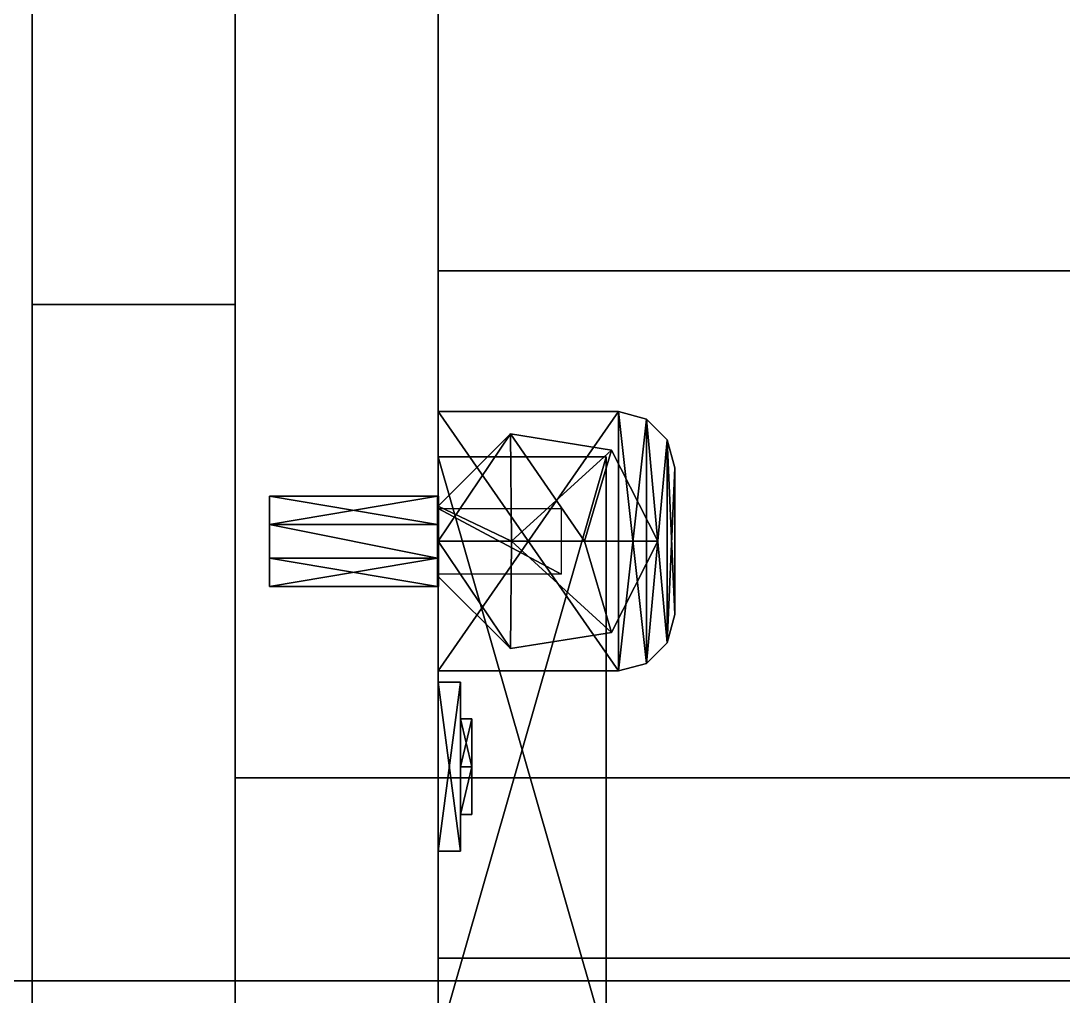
# Model space of a CAD drawing. Extents: x -100 to 4856, y -100 to 4830.
# Drawn here: x 589 to 681.4, y 4336.6 to 4423.2 of the extents above; entities that cross this region are included whole.
import ezdxf

# ---------------------------------------------------------------- set-up
doc = ezdxf.new("R2010")
doc.units = 0
for name, color, linetype in [('LAYER0', 7, 'CONTINUOUS'), ('LAYER700', 7, 'CONTINUOUS'), ('LAYER703', 7, 'CONTINUOUS'), ('LAYER705', 9, 'CONTINUOUS'), ('LAYER707', 9, 'CONTINUOUS'), ('LAYER713', 7, 'CONTINUOUS'), ('LAYER756', 7, 'CONTINUOUS'), ('LAYER758', 253, 'CONTINUOUS'), ('LAYER760', 253, 'CONTINUOUS'), ('LAYER762', 7, 'CONTINUOUS'), ('LAYER773', 7, 'CONTINUOUS'), ('LAYER774', 7, 'CONTINUOUS'), ('LAYER775', 254, 'CONTINUOUS'), ('LAYER787', 7, 'CONTINUOUS'), ('LAYER788', 7, 'CONTINUOUS'), ('LAYER789', 254, 'CONTINUOUS'), ('LAYER87', 9, 'CONTINUOUS')]:
    doc.layers.add(name, color=color, linetype=linetype)

msp = doc.modelspace()

# ---------------------------------------------------------------- linework, layer by layer
at = {"layer": 'LAYER0', "invisible_edges": 1}
for points in [[(4856, 4830, -5), (-100, -100, -5), (-100, 4830, -5), (4856, 4830, -5)], [(-100, -100, -5), (4856, 4830, -5), (4856, -100, -5), (-100, -100, -5)], [(4856, -100), (-100, 4830), (-100, -100), (4856, -100)], [(-100, 4830), (4856, -100), (4856, 4830), (-100, 4830)]]:
    msp.add_3dface(points, dxfattribs=at)
at = {"layer": 'LAYER700', "invisible_edges": 1}
for points in [[(608, 4356), (2158, 4338), (608, 4338), (608, 4356)], [(2158, 4338), (608, 4356), (2158, 4356), (2158, 4338)], [(608, 4338, 80), (608, 4356), (608, 4338), (608, 4338, 80)], [(608, 4356), (608, 4338, 80), (608, 4356, 80), (608, 4356)], [(2158, 4356, 80), (608, 4338, 80), (2158, 4338, 80), (2158, 4356, 80)], [(608, 4338, 80), (2158, 4356, 80), (608, 4356, 80), (608, 4338, 80)], [(608, 4356), (2158, 4356, 80), (2158, 4356), (608, 4356)], [(2158, 4356, 80), (608, 4356), (608, 4356, 80), (2158, 4356, 80)], [(608, 4338, 80), (2158, 4338), (2158, 4338, 80), (608, 4338, 80)], [(2158, 4338), (608, 4338, 80), (608, 4338), (2158, 4338)]]:
    msp.add_3dface(points, dxfattribs=at)
at = {"layer": 'LAYER703', "invisible_edges": 1}
for points in [[(608, 4356), (626, 4697), (626, 4356), (608, 4356)], [(626, 4697), (608, 4356), (608, 4697), (626, 4697)], [(608, 4697, 80), (626, 4356, 80), (626, 4697, 80), (608, 4697, 80)], [(626, 4356, 80), (608, 4697, 80), (608, 4356, 80), (626, 4356, 80)], [(608, 4356), (608, 4697, 80), (608, 4697), (608, 4356)], [(608, 4697, 80), (608, 4356), (608, 4356, 80), (608, 4697, 80)], [(626, 4356, 80), (626, 4697), (626, 4697, 80), (626, 4356, 80)], [(626, 4697), (626, 4356, 80), (626, 4356), (626, 4697)], [(626, 4356, 80), (608, 4356), (626, 4356), (626, 4356, 80)], [(608, 4356), (626, 4356, 80), (608, 4356, 80), (608, 4356)]]:
    msp.add_3dface(points, dxfattribs=at)
at = {"layer": 'LAYER705', "invisible_edges": 1}
for points in [[(590, 4298, 755), (590, 4398), (590, 4298), (590, 4298, 755)], [(590, 4398), (590, 4298, 755), (590, 4398, 755), (590, 4398)], [(608, 4298), (590, 4398), (608, 4398), (608, 4298)], [(590, 4398), (608, 4298), (590, 4298), (590, 4398)], [(608, 4398, 755), (590, 4398), (590, 4398, 755), (608, 4398, 755)], [(590, 4398), (608, 4398, 755), (608, 4398), (590, 4398)], [(590, 4298, 755), (608, 4398, 755), (590, 4398, 755), (590, 4298, 755)], [(608, 4398, 755), (590, 4298, 755), (608, 4298, 755), (608, 4398, 755)], [(608, 4398, 755), (608, 4298), (608, 4398), (608, 4398, 755)], [(608, 4298), (608, 4398, 755), (608, 4298, 755), (608, 4298)]]:
    msp.add_3dface(points, dxfattribs=at)
at = {"layer": 'LAYER707', "invisible_edges": 1}
for points in [[(568, 4338), (2228, 4320), (568, 4320), (568, 4338)], [(2228, 4320), (568, 4338), (2228, 4338), (2228, 4320)], [(2228, 4338, 80), (568, 4320, 80), (2228, 4320, 80), (2228, 4338, 80)], [(568, 4320, 80), (2228, 4338, 80), (568, 4338, 80), (568, 4320, 80)], [(568, 4338), (2228, 4338, 80), (2228, 4338), (568, 4338)], [(2228, 4338, 80), (568, 4338), (568, 4338, 80), (2228, 4338, 80)]]:
    msp.add_3dface(points, dxfattribs=at)
at = {"layer": 'LAYER713', "invisible_edges": 1}
for points in [[(608, 4710, 80), (626, 4320, 80), (608, 4320, 80), (608, 4710, 80)], [(626, 4320, 80), (608, 4710, 80), (626, 4710, 80), (626, 4320, 80)], [(626, 4710, 755), (608, 4320, 755), (626, 4320, 755), (626, 4710, 755)], [(608, 4320, 755), (626, 4710, 755), (608, 4710, 755), (608, 4320, 755)], [(608, 4320, 755), (608, 4710, 80), (608, 4320, 80), (608, 4320, 755)], [(608, 4710, 80), (608, 4320, 755), (608, 4710, 755), (608, 4710, 80)], [(626, 4710, 755), (626, 4320, 80), (626, 4710, 80), (626, 4710, 755)], [(626, 4320, 80), (626, 4710, 755), (626, 4320, 755), (626, 4320, 80)]]:
    msp.add_3dface(points, dxfattribs=at)
at = {"layer": 'LAYER756', "invisible_edges": 1}
for points in [[(2150, 4710, 81), (626, 4320, 81), (626, 4710, 81), (2150, 4710, 81)], [(626, 4320, 81), (2150, 4710, 81), (2150, 4320, 81), (626, 4320, 81)], [(626, 4710, 99), (626, 4320, 81), (626, 4320, 99), (626, 4710, 99)], [(626, 4320, 81), (626, 4710, 99), (626, 4710, 81), (626, 4320, 81)], [(2150, 4320, 99), (626, 4710, 99), (626, 4320, 99), (2150, 4320, 99)], [(626, 4710, 99), (2150, 4320, 99), (2150, 4710, 99), (626, 4710, 99)]]:
    msp.add_3dface(points, dxfattribs=at)
at = {"layer": 'LAYER758'}
for points in [[(626, 4384.5, 176.2174), (640.9214, 4332.5, 176.2174), (626, 4332.5, 176.2174), (626, 4384.5, 176.2174)], [(640.9214, 4384.5, 176.2174), (640.9214, 4332.5, 176.2174), (626, 4384.5, 176.2174), (640.9214, 4384.5, 176.2174)], [(626, 4384.5, 189.7826), (640.9214, 4384.5, 176.2174), (626, 4384.5, 176.2174), (626, 4384.5, 189.7826)], [(640.9214, 4384.5, 189.7826), (640.9214, 4384.5, 176.2174), (626, 4384.5, 189.7826), (640.9214, 4384.5, 189.7826)], [(626, 4332.5, 189.7826), (640.9214, 4384.5, 189.7826), (626, 4384.5, 189.7826), (626, 4332.5, 189.7826)], [(640.9214, 4332.5, 189.7826), (640.9214, 4384.5, 189.7826), (626, 4332.5, 189.7826), (640.9214, 4332.5, 189.7826)], [(640.9214, 4384.5, 176.2174), (640.9214, 4332.5, 189.7826), (640.9214, 4332.5, 176.2174), (640.9214, 4384.5, 176.2174)], [(640.9214, 4384.5, 189.7826), (640.9214, 4332.5, 189.7826), (640.9214, 4384.5, 176.2174), (640.9214, 4384.5, 189.7826)], [(626, 4364.5, 209), (626, 4349.5, 209), (627.9895, 4349.5, 209), (626, 4364.5, 209)], [(627.9895, 4364.5, 209), (626, 4364.5, 209), (627.9895, 4349.5, 209), (627.9895, 4364.5, 209)], [(626, 4364.5, 157), (626, 4364.5, 209), (627.9895, 4364.5, 209), (626, 4364.5, 157)], [(627.9895, 4364.5, 157), (626, 4364.5, 157), (627.9895, 4364.5, 209), (627.9895, 4364.5, 157)], [(626, 4349.5, 157), (626, 4364.5, 157), (627.9895, 4364.5, 157), (626, 4349.5, 157)], [(627.9895, 4349.5, 157), (626, 4349.5, 157), (627.9895, 4364.5, 157), (627.9895, 4349.5, 157)], [(627.9895, 4364.5, 209), (627.9895, 4349.5, 209), (627.9895, 4349.5, 157), (627.9895, 4364.5, 209)], [(627.9895, 4364.5, 157), (627.9895, 4364.5, 209), (627.9895, 4349.5, 157), (627.9895, 4364.5, 157)], [(627.9895, 4357, 196.2909), (628.9843, 4361.243, 201.087), (628.9843, 4357, 196.2909), (627.9895, 4357, 196.2909)], [(627.9895, 4361.243, 201.087), (628.9843, 4361.243, 201.087), (627.9895, 4357, 196.2909), (627.9895, 4361.243, 201.087)], [(627.9895, 4361.243, 201.087), (628.9843, 4357, 205.883), (628.9843, 4361.243, 201.087), (627.9895, 4361.243, 201.087)], [(627.9895, 4357, 205.883), (628.9843, 4357, 205.883), (627.9895, 4361.243, 201.087), (627.9895, 4357, 205.883)], [(627.9895, 4357, 196.2909), (627.9895, 4361.243, 201.087), (627.9895, 4357, 205.883), (627.9895, 4357, 196.2909)], [(627.9895, 4357, 160.117), (628.9843, 4361.243, 164.913), (628.9843, 4357, 160.117), (627.9895, 4357, 160.117)], [(627.9895, 4361.243, 164.913), (628.9843, 4361.243, 164.913), (627.9895, 4357, 160.117), (627.9895, 4361.243, 164.913)], [(627.9895, 4361.243, 164.913), (628.9843, 4357, 169.7091), (628.9843, 4361.243, 164.913), (627.9895, 4361.243, 164.913)], [(627.9895, 4357, 169.7091), (628.9843, 4357, 169.7091), (627.9895, 4361.243, 164.913), (627.9895, 4357, 169.7091)], [(627.9895, 4357, 160.117), (627.9895, 4361.243, 164.913), (627.9895, 4357, 169.7091), (627.9895, 4357, 160.117)], [(628.9843, 4352.757, 201.087), (628.9843, 4361.243, 201.087), (628.9843, 4357, 205.883), (628.9843, 4352.757, 201.087)], [(628.9843, 4357, 196.2909), (628.9843, 4361.243, 201.087), (628.9843, 4352.757, 201.087), (628.9843, 4357, 196.2909)], [(628.9843, 4352.757, 164.913), (628.9843, 4361.243, 164.913), (628.9843, 4357, 169.7091), (628.9843, 4352.757, 164.913)], [(628.9843, 4357, 160.117), (628.9843, 4361.243, 164.913), (628.9843, 4352.757, 164.913), (628.9843, 4357, 160.117)], [(627.9895, 4352.757, 201.087), (628.9843, 4357, 196.2909), (628.9843, 4352.757, 201.087), (627.9895, 4352.757, 201.087)], [(627.9895, 4357, 196.2909), (628.9843, 4357, 196.2909), (627.9895, 4352.757, 201.087), (627.9895, 4357, 196.2909)], [(627.9895, 4352.757, 201.087), (627.9895, 4357, 196.2909), (627.9895, 4357, 205.883), (627.9895, 4352.757, 201.087)], [(627.9895, 4352.757, 201.087), (628.9843, 4357, 205.883), (627.9895, 4357, 205.883), (627.9895, 4352.757, 201.087)], [(628.9843, 4352.757, 201.087), (628.9843, 4357, 205.883), (627.9895, 4352.757, 201.087), (628.9843, 4352.757, 201.087)], [(627.9895, 4352.757, 164.913), (628.9843, 4357, 160.117), (628.9843, 4352.757, 164.913), (627.9895, 4352.757, 164.913)], [(627.9895, 4357, 160.117), (628.9843, 4357, 160.117), (627.9895, 4352.757, 164.913), (627.9895, 4357, 160.117)], [(627.9895, 4352.757, 164.913), (627.9895, 4357, 160.117), (627.9895, 4357, 169.7091), (627.9895, 4352.757, 164.913)], [(627.9895, 4352.757, 164.913), (628.9843, 4357, 169.7091), (627.9895, 4357, 169.7091), (627.9895, 4352.757, 164.913)], [(628.9843, 4352.757, 164.913), (628.9843, 4357, 169.7091), (627.9895, 4352.757, 164.913), (628.9843, 4352.757, 164.913)], [(627.9895, 4349.5, 209), (626, 4349.5, 209), (626, 4349.5, 157), (627.9895, 4349.5, 209)], [(627.9895, 4349.5, 157), (627.9895, 4349.5, 209), (626, 4349.5, 157), (627.9895, 4349.5, 157)]]:
    msp.add_3dface(points, dxfattribs=at)
at = {"layer": 'LAYER760'}
for points in [[(626, 4384.5, 645.2174), (640.9214, 4332.5, 645.2174), (626, 4332.5, 645.2174), (626, 4384.5, 645.2174)], [(640.9214, 4384.5, 645.2174), (640.9214, 4332.5, 645.2174), (626, 4384.5, 645.2174), (640.9214, 4384.5, 645.2174)], [(626, 4384.5, 658.7826), (640.9214, 4384.5, 645.2174), (626, 4384.5, 645.2174), (626, 4384.5, 658.7826)], [(640.9214, 4384.5, 658.7826), (640.9214, 4384.5, 645.2174), (626, 4384.5, 658.7826), (640.9214, 4384.5, 658.7826)], [(626, 4332.5, 658.7826), (640.9214, 4384.5, 658.7826), (626, 4384.5, 658.7826), (626, 4332.5, 658.7826)], [(640.9214, 4332.5, 658.7826), (640.9214, 4384.5, 658.7826), (626, 4332.5, 658.7826), (640.9214, 4332.5, 658.7826)], [(640.9214, 4384.5, 645.2174), (640.9214, 4332.5, 658.7826), (640.9214, 4332.5, 645.2174), (640.9214, 4384.5, 645.2174)], [(640.9214, 4384.5, 658.7826), (640.9214, 4332.5, 658.7826), (640.9214, 4384.5, 645.2174), (640.9214, 4384.5, 658.7826)], [(626, 4364.5, 678), (626, 4349.5, 678), (627.9895, 4349.5, 678), (626, 4364.5, 678)], [(627.9895, 4364.5, 678), (626, 4364.5, 678), (627.9895, 4349.5, 678), (627.9895, 4364.5, 678)], [(626, 4364.5, 626), (626, 4364.5, 678), (627.9895, 4364.5, 678), (626, 4364.5, 626)], [(627.9895, 4364.5, 626), (626, 4364.5, 626), (627.9895, 4364.5, 678), (627.9895, 4364.5, 626)], [(626, 4349.5, 626), (626, 4364.5, 626), (627.9895, 4364.5, 626), (626, 4349.5, 626)], [(627.9895, 4349.5, 626), (626, 4349.5, 626), (627.9895, 4364.5, 626), (627.9895, 4349.5, 626)], [(627.9895, 4364.5, 678), (627.9895, 4349.5, 678), (627.9895, 4349.5, 626), (627.9895, 4364.5, 678)], [(627.9895, 4364.5, 626), (627.9895, 4364.5, 678), (627.9895, 4349.5, 626), (627.9895, 4364.5, 626)], [(627.9895, 4357, 665.291), (628.9843, 4361.243, 670.087), (628.9843, 4357, 665.291), (627.9895, 4357, 665.291)], [(627.9895, 4361.243, 670.087), (628.9843, 4361.243, 670.087), (627.9895, 4357, 665.291), (627.9895, 4361.243, 670.087)], [(627.9895, 4361.243, 670.087), (628.9843, 4357, 674.883), (628.9843, 4361.243, 670.087), (627.9895, 4361.243, 670.087)], [(627.9895, 4357, 674.883), (628.9843, 4357, 674.883), (627.9895, 4361.243, 670.087), (627.9895, 4357, 674.883)], [(627.9895, 4357, 665.291), (627.9895, 4361.243, 670.087), (627.9895, 4357, 674.883), (627.9895, 4357, 665.291)], [(627.9895, 4357, 629.117), (628.9843, 4361.243, 633.913), (628.9843, 4357, 629.117), (627.9895, 4357, 629.117)], [(627.9895, 4361.243, 633.913), (628.9843, 4361.243, 633.913), (627.9895, 4357, 629.117), (627.9895, 4361.243, 633.913)], [(627.9895, 4361.243, 633.913), (628.9843, 4357, 638.709), (628.9843, 4361.243, 633.913), (627.9895, 4361.243, 633.913)], [(627.9895, 4357, 638.709), (628.9843, 4357, 638.709), (627.9895, 4361.243, 633.913), (627.9895, 4357, 638.709)], [(627.9895, 4357, 629.117), (627.9895, 4361.243, 633.913), (627.9895, 4357, 638.709), (627.9895, 4357, 629.117)], [(628.9843, 4352.757, 670.087), (628.9843, 4361.243, 670.087), (628.9843, 4357, 674.883), (628.9843, 4352.757, 670.087)], [(628.9843, 4357, 665.291), (628.9843, 4361.243, 670.087), (628.9843, 4352.757, 670.087), (628.9843, 4357, 665.291)], [(628.9843, 4352.757, 633.913), (628.9843, 4361.243, 633.913), (628.9843, 4357, 638.709), (628.9843, 4352.757, 633.913)], [(628.9843, 4357, 629.117), (628.9843, 4361.243, 633.913), (628.9843, 4352.757, 633.913), (628.9843, 4357, 629.117)], [(627.9895, 4352.757, 670.087), (628.9843, 4357, 665.291), (628.9843, 4352.757, 670.087), (627.9895, 4352.757, 670.087)], [(627.9895, 4357, 665.291), (628.9843, 4357, 665.291), (627.9895, 4352.757, 670.087), (627.9895, 4357, 665.291)], [(627.9895, 4352.757, 670.087), (627.9895, 4357, 665.291), (627.9895, 4357, 674.883), (627.9895, 4352.757, 670.087)], [(627.9895, 4352.757, 670.087), (628.9843, 4357, 674.883), (627.9895, 4357, 674.883), (627.9895, 4352.757, 670.087)], [(628.9843, 4352.757, 670.087), (628.9843, 4357, 674.883), (627.9895, 4352.757, 670.087), (628.9843, 4352.757, 670.087)], [(627.9895, 4352.757, 633.913), (628.9843, 4357, 629.117), (628.9843, 4352.757, 633.913), (627.9895, 4352.757, 633.913)], [(627.9895, 4357, 629.117), (628.9843, 4357, 629.117), (627.9895, 4352.757, 633.913), (627.9895, 4357, 629.117)], [(627.9895, 4352.757, 633.913), (627.9895, 4357, 629.117), (627.9895, 4357, 638.709), (627.9895, 4352.757, 633.913)], [(627.9895, 4352.757, 633.913), (628.9843, 4357, 638.709), (627.9895, 4357, 638.709), (627.9895, 4352.757, 633.913)], [(628.9843, 4352.757, 633.913), (628.9843, 4357, 638.709), (627.9895, 4352.757, 633.913), (628.9843, 4352.757, 633.913)], [(627.9895, 4349.5, 678), (626, 4349.5, 678), (626, 4349.5, 626), (627.9895, 4349.5, 678)], [(627.9895, 4349.5, 626), (627.9895, 4349.5, 678), (626, 4349.5, 626), (627.9895, 4349.5, 626)]]:
    msp.add_3dface(points, dxfattribs=at)
at = {"layer": 'LAYER762', "invisible_edges": 1}
for points in [[(1290, 4401, 736.5), (626, 4321, 736.5), (626, 4401, 736.5), (1290, 4401, 736.5)], [(626, 4321, 736.5), (1290, 4401, 736.5), (1290, 4321, 736.5), (626, 4321, 736.5)], [(626, 4401, 754.5), (626, 4321, 736.5), (626, 4321, 754.5), (626, 4401, 754.5)], [(626, 4321, 736.5), (626, 4401, 754.5), (626, 4401, 736.5), (626, 4321, 736.5)], [(626, 4401, 754.5), (1290, 4401, 736.5), (626, 4401, 736.5), (626, 4401, 754.5)], [(1290, 4401, 736.5), (626, 4401, 754.5), (1290, 4401, 754.5), (1290, 4401, 736.5)], [(1290, 4321, 754.5), (626, 4401, 754.5), (626, 4321, 754.5), (1290, 4321, 754.5)], [(626, 4401, 754.5), (1290, 4321, 754.5), (1290, 4401, 754.5), (626, 4401, 754.5)]]:
    msp.add_3dface(points, dxfattribs=at)
at = {"layer": 'LAYER773', "invisible_edges": 1}
for points in [[(626, 4685.4, 535), (1290, 4340, 535), (1290, 4685.4, 535), (626, 4685.4, 535)], [(1290, 4340, 535), (626, 4685.4, 535), (626, 4340, 535), (1290, 4340, 535)], [(626, 4685.4, 535), (626, 4340, 517), (626, 4340, 535), (626, 4685.4, 535)], [(626, 4340, 517), (626, 4685.4, 535), (626, 4685.4, 517), (626, 4340, 517)], [(626, 4340, 517), (1290, 4685.4, 517), (1290, 4340, 517), (626, 4340, 517)], [(1290, 4685.4, 517), (626, 4340, 517), (626, 4685.4, 517), (1290, 4685.4, 517)], [(626, 4340, 517), (1290, 4340, 535), (626, 4340, 535), (626, 4340, 517)], [(1290, 4340, 535), (626, 4340, 517), (1290, 4340, 517), (1290, 4340, 535)]]:
    msp.add_3dface(points, dxfattribs=at)
at = {"layer": 'LAYER774'}
for points in [[(626, 4388.5, 515.01), (642, 4365.5, 515.01), (626, 4365.5, 515.01), (626, 4388.5, 515.01)], [(642, 4388.5, 515.01), (642, 4365.5, 515.01), (626, 4388.5, 515.01), (642, 4388.5, 515.01)], [(626, 4388.5, 517), (642, 4365.5, 517), (626, 4365.5, 517), (626, 4388.5, 517)], [(642, 4388.5, 517), (642, 4365.5, 517), (626, 4388.5, 517), (642, 4388.5, 517)], [(642, 4388.5, 517), (626, 4388.5, 515.01), (642, 4388.5, 515.01), (642, 4388.5, 517)], [(626, 4388.5, 517), (626, 4388.5, 515.01), (642, 4388.5, 517), (626, 4388.5, 517)], [(626, 4365.5, 515.01), (626, 4388.5, 517), (626, 4388.5, 515.01), (626, 4365.5, 515.01)], [(626, 4365.5, 517), (626, 4388.5, 517), (626, 4365.5, 515.01), (626, 4365.5, 517)], [(642, 4365.5, 515.01), (626, 4388.5, 515.01), (642, 4388.5, 515.01), (642, 4365.5, 515.01)], [(626, 4365.5, 515.01), (626, 4388.5, 515.01), (642, 4365.5, 515.01), (626, 4365.5, 515.01)], [(626, 4388.5, 515.01), (642, 4388.5, 517), (642, 4388.5, 515.01), (626, 4388.5, 515.01)], [(626, 4388.5, 517), (642, 4388.5, 517), (626, 4388.5, 515.01), (626, 4388.5, 517)], [(626, 4388.5, 515.01), (626, 4365.5, 517), (626, 4365.5, 515.01), (626, 4388.5, 515.01)], [(626, 4388.5, 517), (626, 4365.5, 517), (626, 4388.5, 515.01), (626, 4388.5, 517)], [(642, 4388.5, 517), (626, 4365.5, 517), (642, 4365.5, 517), (642, 4388.5, 517)], [(626, 4388.5, 517), (626, 4365.5, 517), (642, 4388.5, 517), (626, 4388.5, 517)], [(644.5, 4387.83, 515.01), (642, 4388.5, 517), (644.5, 4387.83, 517), (644.5, 4387.83, 515.01)], [(642, 4388.5, 515.01), (642, 4388.5, 517), (644.5, 4387.83, 515.01), (642, 4388.5, 515.01)], [(642, 4388.5, 515.01), (644.5, 4387.83, 515.01), (642, 4365.5, 515.01), (642, 4388.5, 515.01)], [(642, 4388.5, 517), (642, 4365.5, 517), (644.5, 4387.83, 517), (642, 4388.5, 517)], [(644.5, 4366.17, 515.01), (642, 4388.5, 515.01), (642, 4365.5, 515.01), (644.5, 4366.17, 515.01)], [(644.5, 4387.83, 515.01), (642, 4388.5, 515.01), (644.5, 4366.17, 515.01), (644.5, 4387.83, 515.01)], [(644.5, 4366.17, 517), (642, 4388.5, 517), (642, 4365.5, 517), (644.5, 4366.17, 517)], [(644.5, 4387.83, 517), (642, 4388.5, 517), (644.5, 4366.17, 517), (644.5, 4387.83, 517)], [(642, 4388.5, 515.01), (644.5, 4387.83, 517), (644.5, 4387.83, 515.01), (642, 4388.5, 515.01)], [(642, 4388.5, 517), (644.5, 4387.83, 517), (642, 4388.5, 515.01), (642, 4388.5, 517)], [(642, 4365.5, 515.01), (644.5, 4387.83, 515.01), (644.5, 4366.17, 515.01), (642, 4365.5, 515.01)], [(644.5, 4387.83, 517), (642, 4365.5, 517), (644.5, 4366.17, 517), (644.5, 4387.83, 517)], [(646.3301, 4386, 515.01), (644.5, 4387.83, 517), (646.3301, 4386, 517), (646.3301, 4386, 515.01)], [(644.5, 4387.83, 515.01), (644.5, 4387.83, 517), (646.3301, 4386, 515.01), (644.5, 4387.83, 515.01)], [(646.3301, 4368, 515.01), (644.5, 4387.83, 515.01), (646.3301, 4386, 515.01), (646.3301, 4368, 515.01)], [(644.5, 4366.17, 515.01), (644.5, 4387.83, 515.01), (646.3301, 4368, 515.01), (644.5, 4366.17, 515.01)], [(644.5, 4387.83, 517), (644.5, 4366.17, 517), (646.3301, 4386, 517), (644.5, 4387.83, 517)], [(646.3301, 4368, 515.01), (644.5, 4387.83, 515.01), (644.5, 4366.17, 515.01), (646.3301, 4368, 515.01)], [(646.3301, 4386, 515.01), (644.5, 4387.83, 515.01), (646.3301, 4368, 515.01), (646.3301, 4386, 515.01)], [(646.3301, 4368, 517), (644.5, 4387.83, 517), (644.5, 4366.17, 517), (646.3301, 4368, 517)], [(646.3301, 4386, 517), (644.5, 4387.83, 517), (646.3301, 4368, 517), (646.3301, 4386, 517)], [(644.5, 4387.83, 515.01), (646.3301, 4386, 517), (646.3301, 4386, 515.01), (644.5, 4387.83, 515.01)], [(644.5, 4387.83, 517), (646.3301, 4386, 517), (644.5, 4387.83, 515.01), (644.5, 4387.83, 517)], [(626, 4380.123, 531), (632.5, 4377, 531), (632.4314, 4386.518, 531), (626, 4380.123, 531)], [(632.4314, 4386.518, 517), (626, 4380.123, 531), (632.4314, 4386.518, 531), (632.4314, 4386.518, 517)], [(626, 4380.123, 517), (626, 4380.123, 531), (632.4314, 4386.518, 517), (626, 4380.123, 517)], [(632.4314, 4386.518, 517), (626, 4380.123, 531), (626, 4380.123, 517), (632.4314, 4386.518, 517)], [(632.4314, 4386.518, 531), (626, 4380.123, 531), (632.4314, 4386.518, 517), (632.4314, 4386.518, 531)], [(626, 4377, 531), (632.4314, 4386.518, 531), (632.5, 4377, 531), (626, 4377, 531)], [(626, 4380.123, 531), (632.4314, 4386.518, 531), (626, 4377, 531), (626, 4380.123, 531)], [(632.4314, 4386.518, 531), (639, 4377, 531), (641.387, 4385.083, 531), (632.4314, 4386.518, 531)], [(632.5, 4377, 531), (639, 4377, 531), (632.4314, 4386.518, 531), (632.5, 4377, 531)], [(641.387, 4385.083, 517), (632.4314, 4386.518, 531), (641.387, 4385.083, 531), (641.387, 4385.083, 517)], [(632.4314, 4386.518, 517), (632.4314, 4386.518, 531), (641.387, 4385.083, 517), (632.4314, 4386.518, 517)], [(641.387, 4385.083, 517), (632.4314, 4386.518, 531), (632.4314, 4386.518, 517), (641.387, 4385.083, 517)], [(641.387, 4385.083, 531), (632.4314, 4386.518, 531), (641.387, 4385.083, 517), (641.387, 4385.083, 531)], [(632.4314, 4386.518, 531), (641.387, 4385.083, 531), (632.5, 4377, 531), (632.4314, 4386.518, 531)], [(646.3301, 4386, 517), (644.5, 4366.17, 517), (646.3301, 4368, 517), (646.3301, 4386, 517)], [(647, 4383.5, 515.01), (646.3301, 4386, 517), (647, 4383.5, 517), (647, 4383.5, 515.01)], [(646.3301, 4386, 515.01), (646.3301, 4386, 517), (647, 4383.5, 515.01), (646.3301, 4386, 515.01)], [(647, 4370.5, 515.01), (646.3301, 4386, 515.01), (647, 4383.5, 515.01), (647, 4370.5, 515.01)], [(646.3301, 4368, 515.01), (646.3301, 4386, 515.01), (647, 4370.5, 515.01), (646.3301, 4368, 515.01)], [(646.3301, 4386, 517), (646.3301, 4368, 517), (647, 4383.5, 517), (646.3301, 4386, 517)], [(647, 4370.5, 515.01), (646.3301, 4386, 515.01), (646.3301, 4368, 515.01), (647, 4370.5, 515.01)], [(647, 4383.5, 515.01), (646.3301, 4386, 515.01), (647, 4370.5, 515.01), (647, 4383.5, 515.01)], [(647, 4370.5, 517), (646.3301, 4386, 517), (646.3301, 4368, 517), (647, 4370.5, 517)], [(647, 4383.5, 517), (646.3301, 4386, 517), (647, 4370.5, 517), (647, 4383.5, 517)], [(646.3301, 4386, 515.01), (647, 4383.5, 517), (647, 4383.5, 515.01), (646.3301, 4386, 515.01)], [(646.3301, 4386, 517), (647, 4383.5, 517), (646.3301, 4386, 515.01), (646.3301, 4386, 517)], [(632.5, 4377, 531), (641.387, 4385.083, 531), (639, 4377, 531), (632.5, 4377, 531)], [(641.387, 4385.083, 531), (639, 4377, 531), (645.5, 4377, 531), (641.387, 4385.083, 531)], [(641.387, 4385.083, 531), (645.5, 4377, 531), (639, 4377, 531), (641.387, 4385.083, 531)], [(645.5, 4377, 517), (641.387, 4385.083, 531), (645.5, 4377, 531), (645.5, 4377, 517)], [(641.387, 4385.083, 517), (641.387, 4385.083, 531), (645.5, 4377, 517), (641.387, 4385.083, 517)], [(645.5, 4377, 517), (641.387, 4385.083, 531), (641.387, 4385.083, 517), (645.5, 4377, 517)], [(645.5, 4377, 531), (641.387, 4385.083, 531), (645.5, 4377, 517), (645.5, 4377, 531)], [(647, 4383.5, 517), (646.3301, 4368, 517), (647, 4370.5, 517), (647, 4383.5, 517)], [(647, 4383.5, 517), (647, 4370.5, 515.01), (647, 4370.5, 517), (647, 4383.5, 517)], [(647, 4383.5, 515.01), (647, 4370.5, 515.01), (647, 4383.5, 517), (647, 4383.5, 515.01)], [(647, 4383.5, 515.01), (647, 4370.5, 517), (647, 4370.5, 515.01), (647, 4383.5, 515.01)], [(647, 4383.5, 517), (647, 4370.5, 517), (647, 4383.5, 515.01), (647, 4383.5, 517)], [(626, 4373.877, 531), (626, 4380.123, 517), (626, 4373.877, 517), (626, 4373.877, 531)], [(626, 4380.123, 531), (626, 4380.123, 517), (626, 4373.877, 531), (626, 4380.123, 531)], [(626, 4377, 531), (632.5, 4377, 531), (626, 4380.123, 531), (626, 4377, 531)], [(626, 4380.123, 517), (626, 4373.877, 531), (626, 4373.877, 517), (626, 4380.123, 517)], [(626, 4380.123, 531), (626, 4373.877, 531), (626, 4380.123, 517), (626, 4380.123, 531)], [(636.9084, 4374.08, 515), (626, 4379.92, 515), (636.9084, 4379.92, 515), (636.9084, 4374.08, 515)], [(626, 4374.08, 515), (626, 4379.92, 515), (636.9084, 4374.08, 515), (626, 4374.08, 515)], [(626, 4377, 531), (632.4314, 4367.482, 531), (632.5, 4377, 531), (626, 4377, 531)], [(626, 4373.877, 531), (632.4314, 4367.482, 531), (626, 4377, 531), (626, 4373.877, 531)], [(626, 4377, 531), (632.4314, 4367.482, 531), (632.5, 4377, 531), (626, 4377, 531)], [(626, 4373.877, 531), (632.4314, 4367.482, 531), (626, 4377, 531), (626, 4373.877, 531)], [(632.4314, 4367.482, 531), (641.387, 4368.917, 531), (632.5, 4377, 531), (632.4314, 4367.482, 531)], [(632.4314, 4367.482, 531), (641.387, 4368.917, 531), (632.5, 4377, 531), (632.4314, 4367.482, 531)], [(632.5, 4377, 531), (641.387, 4368.917, 531), (639, 4377, 531), (632.5, 4377, 531)], [(632.5, 4377, 531), (641.387, 4368.917, 531), (639, 4377, 531), (632.5, 4377, 531)], [(639, 4377, 531), (641.387, 4368.917, 531), (645.5, 4377, 531), (639, 4377, 531)], [(641.387, 4368.917, 531), (645.5, 4377, 531), (639, 4377, 531), (641.387, 4368.917, 531)], [(645.5, 4377, 531), (641.387, 4368.917, 517), (645.5, 4377, 517), (645.5, 4377, 531)], [(641.387, 4368.917, 531), (641.387, 4368.917, 517), (645.5, 4377, 531), (641.387, 4368.917, 531)], [(641.387, 4368.917, 517), (645.5, 4377, 531), (645.5, 4377, 517), (641.387, 4368.917, 517)], [(641.387, 4368.917, 531), (645.5, 4377, 531), (641.387, 4368.917, 517), (641.387, 4368.917, 531)], [(632.4314, 4367.482, 517), (626, 4373.877, 531), (626, 4373.877, 517), (632.4314, 4367.482, 517)], [(632.4314, 4367.482, 531), (626, 4373.877, 531), (632.4314, 4367.482, 517), (632.4314, 4367.482, 531)], [(626, 4373.877, 517), (632.4314, 4367.482, 531), (632.4314, 4367.482, 517), (626, 4373.877, 517)], [(626, 4373.877, 531), (632.4314, 4367.482, 531), (626, 4373.877, 517), (626, 4373.877, 531)], [(647, 4370.5, 517), (646.3301, 4368, 515.01), (647, 4370.5, 515.01), (647, 4370.5, 517)], [(646.3301, 4368, 517), (646.3301, 4368, 515.01), (647, 4370.5, 517), (646.3301, 4368, 517)], [(646.3301, 4368, 515.01), (647, 4370.5, 517), (647, 4370.5, 515.01), (646.3301, 4368, 515.01)], [(646.3301, 4368, 517), (647, 4370.5, 517), (646.3301, 4368, 515.01), (646.3301, 4368, 517)], [(641.387, 4368.917, 531), (632.4314, 4367.482, 517), (641.387, 4368.917, 517), (641.387, 4368.917, 531)], [(632.4314, 4367.482, 531), (632.4314, 4367.482, 517), (641.387, 4368.917, 531), (632.4314, 4367.482, 531)], [(632.4314, 4367.482, 517), (641.387, 4368.917, 531), (641.387, 4368.917, 517), (632.4314, 4367.482, 517)], [(632.4314, 4367.482, 531), (641.387, 4368.917, 531), (632.4314, 4367.482, 517), (632.4314, 4367.482, 531)], [(646.3301, 4368, 517), (644.5, 4366.17, 515.01), (646.3301, 4368, 515.01), (646.3301, 4368, 517)], [(644.5, 4366.17, 517), (644.5, 4366.17, 515.01), (646.3301, 4368, 517), (644.5, 4366.17, 517)], [(644.5, 4366.17, 515.01), (646.3301, 4368, 517), (646.3301, 4368, 515.01), (644.5, 4366.17, 515.01)], [(644.5, 4366.17, 517), (646.3301, 4368, 517), (644.5, 4366.17, 515.01), (644.5, 4366.17, 517)], [(644.5, 4366.17, 517), (642, 4365.5, 515.01), (644.5, 4366.17, 515.01), (644.5, 4366.17, 517)], [(642, 4365.5, 517), (642, 4365.5, 515.01), (644.5, 4366.17, 517), (642, 4365.5, 517)], [(642, 4365.5, 515.01), (644.5, 4366.17, 517), (644.5, 4366.17, 515.01), (642, 4365.5, 515.01)], [(642, 4365.5, 517), (644.5, 4366.17, 517), (642, 4365.5, 515.01), (642, 4365.5, 517)], [(642, 4365.5, 515.01), (626, 4365.5, 517), (626, 4365.5, 515.01), (642, 4365.5, 515.01)], [(642, 4365.5, 517), (626, 4365.5, 517), (642, 4365.5, 515.01), (642, 4365.5, 517)], [(626, 4365.5, 517), (642, 4365.5, 515.01), (642, 4365.5, 517), (626, 4365.5, 517)], [(626, 4365.5, 515.01), (642, 4365.5, 515.01), (626, 4365.5, 517), (626, 4365.5, 515.01)]]:
    msp.add_3dface(points, dxfattribs=at)
at = {"layer": 'LAYER775'}
for points in [[(611.05, 4381, 522.5), (611.05, 4373, 522.5), (611.05, 4378.5, 525.8301), (611.05, 4381, 522.5)], [(611.05, 4381, 522.5), (611.05, 4375.5, 519.1699), (611.05, 4373, 522.5), (611.05, 4381, 522.5)], [(611.05, 4378.5, 519.1699), (611.05, 4375.5, 519.1699), (611.05, 4381, 522.5), (611.05, 4378.5, 519.1699)], [(625.95, 4378.5, 525.8301), (611.05, 4381, 522.5), (611.05, 4378.5, 525.8301), (625.95, 4378.5, 525.8301)], [(625.95, 4381, 522.5), (611.05, 4381, 522.5), (625.95, 4378.5, 525.8301), (625.95, 4381, 522.5)], [(625.95, 4381, 522.5), (611.05, 4378.5, 519.1699), (611.05, 4381, 522.5), (625.95, 4381, 522.5)], [(625.95, 4378.5, 519.1699), (611.05, 4378.5, 519.1699), (625.95, 4381, 522.5), (625.95, 4378.5, 519.1699)], [(626.05, 4378.5, 525.8301), (625.95, 4381, 522.5), (625.95, 4378.5, 525.8301), (626.05, 4378.5, 525.8301)], [(626.05, 4381, 522.5), (625.95, 4381, 522.5), (626.05, 4378.5, 525.8301), (626.05, 4381, 522.5)], [(626.05, 4381, 522.5), (625.95, 4378.5, 519.1699), (625.95, 4381, 522.5), (626.05, 4381, 522.5)], [(626.05, 4378.5, 519.1699), (625.95, 4378.5, 519.1699), (626.05, 4381, 522.5), (626.05, 4378.5, 519.1699)], [(625.95, 4381, 518.5), (626.05, 4373, 518.5), (625.95, 4373, 518.5), (625.95, 4381, 518.5)], [(626.05, 4381, 518.5), (626.05, 4373, 518.5), (625.95, 4381, 518.5), (626.05, 4381, 518.5)], [(625.95, 4373, 526.5), (626.05, 4381, 526.5), (625.95, 4381, 526.5), (625.95, 4373, 526.5)], [(626.05, 4373, 526.5), (626.05, 4381, 526.5), (625.95, 4373, 526.5), (626.05, 4373, 526.5)], [(625.95, 4381, 518.5), (626.05, 4381, 526.5), (626.05, 4381, 518.5), (625.95, 4381, 518.5)], [(625.95, 4381, 526.5), (626.05, 4381, 526.5), (625.95, 4381, 518.5), (625.95, 4381, 526.5)], [(625.95, 4381, 526.5), (625.95, 4373, 518.5), (625.95, 4373, 526.5), (625.95, 4381, 526.5)], [(625.95, 4381, 518.5), (625.95, 4373, 518.5), (625.95, 4381, 526.5), (625.95, 4381, 518.5)], [(626.05, 4373, 526.5), (626.05, 4381, 518.5), (626.05, 4381, 526.5), (626.05, 4373, 526.5)], [(626.05, 4373, 518.5), (626.05, 4381, 518.5), (626.05, 4373, 526.5), (626.05, 4373, 518.5)], [(611.05, 4378.5, 525.8301), (611.05, 4373, 522.5), (611.05, 4375.5, 525.8301), (611.05, 4378.5, 525.8301)], [(611.05, 4378.5, 525.8301), (625.95, 4375.5, 525.8301), (625.95, 4378.5, 525.8301), (611.05, 4378.5, 525.8301)], [(611.05, 4375.5, 525.8301), (625.95, 4375.5, 525.8301), (611.05, 4378.5, 525.8301), (611.05, 4375.5, 525.8301)], [(611.05, 4378.5, 519.1699), (625.95, 4375.5, 519.1699), (611.05, 4375.5, 519.1699), (611.05, 4378.5, 519.1699)], [(625.95, 4378.5, 519.1699), (625.95, 4375.5, 519.1699), (611.05, 4378.5, 519.1699), (625.95, 4378.5, 519.1699)], [(626.05, 4378.5, 525.8301), (625.95, 4375.5, 525.8301), (626.05, 4375.5, 525.8301), (626.05, 4378.5, 525.8301)], [(625.95, 4378.5, 525.8301), (625.95, 4375.5, 525.8301), (626.05, 4378.5, 525.8301), (625.95, 4378.5, 525.8301)], [(625.95, 4378.5, 519.1699), (626.05, 4375.5, 519.1699), (625.95, 4375.5, 519.1699), (625.95, 4378.5, 519.1699)], [(626.05, 4378.5, 519.1699), (626.05, 4375.5, 519.1699), (625.95, 4378.5, 519.1699), (626.05, 4378.5, 519.1699)], [(611.05, 4375.5, 525.8301), (625.95, 4373, 522.5), (625.95, 4375.5, 525.8301), (611.05, 4375.5, 525.8301)], [(611.05, 4373, 522.5), (625.95, 4373, 522.5), (611.05, 4375.5, 525.8301), (611.05, 4373, 522.5)], [(611.05, 4373, 522.5), (625.95, 4375.5, 519.1699), (625.95, 4373, 522.5), (611.05, 4373, 522.5)], [(611.05, 4375.5, 519.1699), (625.95, 4375.5, 519.1699), (611.05, 4373, 522.5), (611.05, 4375.5, 519.1699)], [(625.95, 4375.5, 525.8301), (626.05, 4373, 522.5), (626.05, 4375.5, 525.8301), (625.95, 4375.5, 525.8301)], [(625.95, 4373, 522.5), (626.05, 4373, 522.5), (625.95, 4375.5, 525.8301), (625.95, 4373, 522.5)], [(625.95, 4373, 522.5), (626.05, 4375.5, 519.1699), (626.05, 4373, 522.5), (625.95, 4373, 522.5)], [(625.95, 4375.5, 519.1699), (626.05, 4375.5, 519.1699), (625.95, 4373, 522.5), (625.95, 4375.5, 519.1699)], [(625.95, 4373, 526.5), (626.05, 4373, 518.5), (626.05, 4373, 526.5), (625.95, 4373, 526.5)], [(625.95, 4373, 518.5), (626.05, 4373, 518.5), (625.95, 4373, 526.5), (625.95, 4373, 518.5)]]:
    msp.add_3dface(points, dxfattribs=at)
at = {"layer": 'LAYER787', "invisible_edges": 1}
for points in [[(626, 4685.4, 317), (1290, 4340, 317), (1290, 4685.4, 317), (626, 4685.4, 317)], [(1290, 4340, 317), (626, 4685.4, 317), (626, 4340, 317), (1290, 4340, 317)], [(626, 4685.4, 317), (626, 4340, 299), (626, 4340, 317), (626, 4685.4, 317)], [(626, 4340, 299), (626, 4685.4, 317), (626, 4685.4, 299), (626, 4340, 299)], [(626, 4340, 299), (1290, 4685.4, 299), (1290, 4340, 299), (626, 4340, 299)], [(1290, 4685.4, 299), (626, 4340, 299), (626, 4685.4, 299), (1290, 4685.4, 299)], [(626, 4340, 299), (1290, 4340, 317), (626, 4340, 317), (626, 4340, 299)], [(1290, 4340, 317), (626, 4340, 299), (1290, 4340, 299), (1290, 4340, 317)]]:
    msp.add_3dface(points, dxfattribs=at)
at = {"layer": 'LAYER788'}
for points in [[(626, 4388.5, 297.01), (642, 4365.5, 297.01), (626, 4365.5, 297.01), (626, 4388.5, 297.01)], [(642, 4388.5, 297.01), (642, 4365.5, 297.01), (626, 4388.5, 297.01), (642, 4388.5, 297.01)], [(626, 4388.5, 299), (642, 4365.5, 299), (626, 4365.5, 299), (626, 4388.5, 299)], [(642, 4388.5, 299), (642, 4365.5, 299), (626, 4388.5, 299), (642, 4388.5, 299)], [(642, 4388.5, 299), (626, 4388.5, 297.01), (642, 4388.5, 297.01), (642, 4388.5, 299)], [(626, 4388.5, 299), (626, 4388.5, 297.01), (642, 4388.5, 299), (626, 4388.5, 299)], [(626, 4365.5, 297.01), (626, 4388.5, 299), (626, 4388.5, 297.01), (626, 4365.5, 297.01)], [(626, 4365.5, 299), (626, 4388.5, 299), (626, 4365.5, 297.01), (626, 4365.5, 299)], [(642, 4365.5, 297.01), (626, 4388.5, 297.01), (642, 4388.5, 297.01), (642, 4365.5, 297.01)], [(626, 4365.5, 297.01), (626, 4388.5, 297.01), (642, 4365.5, 297.01), (626, 4365.5, 297.01)], [(626, 4388.5, 297.01), (642, 4388.5, 299), (642, 4388.5, 297.01), (626, 4388.5, 297.01)], [(626, 4388.5, 299), (642, 4388.5, 299), (626, 4388.5, 297.01), (626, 4388.5, 299)], [(626, 4388.5, 297.01), (626, 4365.5, 299), (626, 4365.5, 297.01), (626, 4388.5, 297.01)], [(626, 4388.5, 299), (626, 4365.5, 299), (626, 4388.5, 297.01), (626, 4388.5, 299)], [(642, 4388.5, 299), (626, 4365.5, 299), (642, 4365.5, 299), (642, 4388.5, 299)], [(626, 4388.5, 299), (626, 4365.5, 299), (642, 4388.5, 299), (626, 4388.5, 299)], [(644.5, 4387.83, 297.01), (642, 4388.5, 299), (644.5, 4387.83, 299), (644.5, 4387.83, 297.01)], [(642, 4388.5, 297.01), (642, 4388.5, 299), (644.5, 4387.83, 297.01), (642, 4388.5, 297.01)], [(642, 4388.5, 297.01), (644.5, 4387.83, 297.01), (642, 4365.5, 297.01), (642, 4388.5, 297.01)], [(642, 4388.5, 299), (642, 4365.5, 299), (644.5, 4387.83, 299), (642, 4388.5, 299)], [(644.5, 4366.17, 297.01), (642, 4388.5, 297.01), (642, 4365.5, 297.01), (644.5, 4366.17, 297.01)], [(644.5, 4387.83, 297.01), (642, 4388.5, 297.01), (644.5, 4366.17, 297.01), (644.5, 4387.83, 297.01)], [(644.5, 4366.17, 299), (642, 4388.5, 299), (642, 4365.5, 299), (644.5, 4366.17, 299)], [(644.5, 4387.83, 299), (642, 4388.5, 299), (644.5, 4366.17, 299), (644.5, 4387.83, 299)], [(642, 4388.5, 297.01), (644.5, 4387.83, 299), (644.5, 4387.83, 297.01), (642, 4388.5, 297.01)], [(642, 4388.5, 299), (644.5, 4387.83, 299), (642, 4388.5, 297.01), (642, 4388.5, 299)], [(642, 4365.5, 297.01), (644.5, 4387.83, 297.01), (644.5, 4366.17, 297.01), (642, 4365.5, 297.01)], [(644.5, 4387.83, 299), (642, 4365.5, 299), (644.5, 4366.17, 299), (644.5, 4387.83, 299)], [(646.3301, 4386, 297.01), (644.5, 4387.83, 299), (646.3301, 4386, 299), (646.3301, 4386, 297.01)], [(644.5, 4387.83, 297.01), (644.5, 4387.83, 299), (646.3301, 4386, 297.01), (644.5, 4387.83, 297.01)], [(646.3301, 4368, 297.01), (644.5, 4387.83, 297.01), (646.3301, 4386, 297.01), (646.3301, 4368, 297.01)], [(644.5, 4366.17, 297.01), (644.5, 4387.83, 297.01), (646.3301, 4368, 297.01), (644.5, 4366.17, 297.01)], [(644.5, 4387.83, 299), (644.5, 4366.17, 299), (646.3301, 4386, 299), (644.5, 4387.83, 299)], [(646.3301, 4368, 297.01), (644.5, 4387.83, 297.01), (644.5, 4366.17, 297.01), (646.3301, 4368, 297.01)], [(646.3301, 4386, 297.01), (644.5, 4387.83, 297.01), (646.3301, 4368, 297.01), (646.3301, 4386, 297.01)], [(646.3301, 4368, 299), (644.5, 4387.83, 299), (644.5, 4366.17, 299), (646.3301, 4368, 299)], [(646.3301, 4386, 299), (644.5, 4387.83, 299), (646.3301, 4368, 299), (646.3301, 4386, 299)], [(644.5, 4387.83, 297.01), (646.3301, 4386, 299), (646.3301, 4386, 297.01), (644.5, 4387.83, 297.01)], [(644.5, 4387.83, 299), (646.3301, 4386, 299), (644.5, 4387.83, 297.01), (644.5, 4387.83, 299)], [(626, 4380.123, 313), (632.5, 4377, 313), (632.4314, 4386.518, 313), (626, 4380.123, 313)], [(632.4314, 4386.518, 299), (626, 4380.123, 313), (632.4314, 4386.518, 313), (632.4314, 4386.518, 299)], [(626, 4380.123, 299), (626, 4380.123, 313), (632.4314, 4386.518, 299), (626, 4380.123, 299)], [(632.4314, 4386.518, 299), (626, 4380.123, 313), (626, 4380.123, 299), (632.4314, 4386.518, 299)], [(632.4314, 4386.518, 313), (626, 4380.123, 313), (632.4314, 4386.518, 299), (632.4314, 4386.518, 313)], [(626, 4377, 313), (632.4314, 4386.518, 313), (632.5, 4377, 313), (626, 4377, 313)], [(626, 4380.123, 313), (632.4314, 4386.518, 313), (626, 4377, 313), (626, 4380.123, 313)], [(632.4314, 4386.518, 313), (639, 4377, 313), (641.387, 4385.083, 313), (632.4314, 4386.518, 313)], [(632.5, 4377, 313), (639, 4377, 313), (632.4314, 4386.518, 313), (632.5, 4377, 313)], [(641.387, 4385.083, 299), (632.4314, 4386.518, 313), (641.387, 4385.083, 313), (641.387, 4385.083, 299)], [(632.4314, 4386.518, 299), (632.4314, 4386.518, 313), (641.387, 4385.083, 299), (632.4314, 4386.518, 299)], [(641.387, 4385.083, 299), (632.4314, 4386.518, 313), (632.4314, 4386.518, 299), (641.387, 4385.083, 299)], [(641.387, 4385.083, 313), (632.4314, 4386.518, 313), (641.387, 4385.083, 299), (641.387, 4385.083, 313)], [(632.4314, 4386.518, 313), (641.387, 4385.083, 313), (632.5, 4377, 313), (632.4314, 4386.518, 313)], [(646.3301, 4386, 299), (644.5, 4366.17, 299), (646.3301, 4368, 299), (646.3301, 4386, 299)], [(647, 4383.5, 297.01), (646.3301, 4386, 299), (647, 4383.5, 299), (647, 4383.5, 297.01)], [(646.3301, 4386, 297.01), (646.3301, 4386, 299), (647, 4383.5, 297.01), (646.3301, 4386, 297.01)], [(647, 4370.5, 297.01), (646.3301, 4386, 297.01), (647, 4383.5, 297.01), (647, 4370.5, 297.01)], [(646.3301, 4368, 297.01), (646.3301, 4386, 297.01), (647, 4370.5, 297.01), (646.3301, 4368, 297.01)], [(646.3301, 4386, 299), (646.3301, 4368, 299), (647, 4383.5, 299), (646.3301, 4386, 299)], [(647, 4370.5, 297.01), (646.3301, 4386, 297.01), (646.3301, 4368, 297.01), (647, 4370.5, 297.01)], [(647, 4383.5, 297.01), (646.3301, 4386, 297.01), (647, 4370.5, 297.01), (647, 4383.5, 297.01)], [(647, 4370.5, 299), (646.3301, 4386, 299), (646.3301, 4368, 299), (647, 4370.5, 299)], [(647, 4383.5, 299), (646.3301, 4386, 299), (647, 4370.5, 299), (647, 4383.5, 299)], [(646.3301, 4386, 297.01), (647, 4383.5, 299), (647, 4383.5, 297.01), (646.3301, 4386, 297.01)], [(646.3301, 4386, 299), (647, 4383.5, 299), (646.3301, 4386, 297.01), (646.3301, 4386, 299)], [(632.5, 4377, 313), (641.387, 4385.083, 313), (639, 4377, 313), (632.5, 4377, 313)], [(641.387, 4385.083, 313), (639, 4377, 313), (645.5, 4377, 313), (641.387, 4385.083, 313)], [(641.387, 4385.083, 313), (645.5, 4377, 313), (639, 4377, 313), (641.387, 4385.083, 313)], [(645.5, 4377, 299), (641.387, 4385.083, 313), (645.5, 4377, 313), (645.5, 4377, 299)], [(641.387, 4385.083, 299), (641.387, 4385.083, 313), (645.5, 4377, 299), (641.387, 4385.083, 299)], [(645.5, 4377, 299), (641.387, 4385.083, 313), (641.387, 4385.083, 299), (645.5, 4377, 299)], [(645.5, 4377, 313), (641.387, 4385.083, 313), (645.5, 4377, 299), (645.5, 4377, 313)], [(647, 4383.5, 299), (646.3301, 4368, 299), (647, 4370.5, 299), (647, 4383.5, 299)], [(647, 4383.5, 299), (647, 4370.5, 297.01), (647, 4370.5, 299), (647, 4383.5, 299)], [(647, 4383.5, 297.01), (647, 4370.5, 297.01), (647, 4383.5, 299), (647, 4383.5, 297.01)], [(647, 4383.5, 297.01), (647, 4370.5, 299), (647, 4370.5, 297.01), (647, 4383.5, 297.01)], [(647, 4383.5, 299), (647, 4370.5, 299), (647, 4383.5, 297.01), (647, 4383.5, 299)], [(626, 4373.877, 313), (626, 4380.123, 299), (626, 4373.877, 299), (626, 4373.877, 313)], [(626, 4380.123, 313), (626, 4380.123, 299), (626, 4373.877, 313), (626, 4380.123, 313)], [(626, 4377, 313), (632.5, 4377, 313), (626, 4380.123, 313), (626, 4377, 313)], [(626, 4380.123, 299), (626, 4373.877, 313), (626, 4373.877, 299), (626, 4380.123, 299)], [(626, 4380.123, 313), (626, 4373.877, 313), (626, 4380.123, 299), (626, 4380.123, 313)], [(636.9084, 4374.08, 297), (626, 4379.92, 297), (636.9084, 4379.92, 297), (636.9084, 4374.08, 297)], [(626, 4374.08, 297), (626, 4379.92, 297), (636.9084, 4374.08, 297), (626, 4374.08, 297)], [(626, 4377, 313), (632.4314, 4367.482, 313), (632.5, 4377, 313), (626, 4377, 313)], [(626, 4373.877, 313), (632.4314, 4367.482, 313), (626, 4377, 313), (626, 4373.877, 313)], [(626, 4377, 313), (632.4314, 4367.482, 313), (632.5, 4377, 313), (626, 4377, 313)], [(626, 4373.877, 313), (632.4314, 4367.482, 313), (626, 4377, 313), (626, 4373.877, 313)], [(632.4314, 4367.482, 313), (641.387, 4368.917, 313), (632.5, 4377, 313), (632.4314, 4367.482, 313)], [(632.4314, 4367.482, 313), (641.387, 4368.917, 313), (632.5, 4377, 313), (632.4314, 4367.482, 313)], [(632.5, 4377, 313), (641.387, 4368.917, 313), (639, 4377, 313), (632.5, 4377, 313)], [(632.5, 4377, 313), (641.387, 4368.917, 313), (639, 4377, 313), (632.5, 4377, 313)], [(639, 4377, 313), (641.387, 4368.917, 313), (645.5, 4377, 313), (639, 4377, 313)], [(641.387, 4368.917, 313), (645.5, 4377, 313), (639, 4377, 313), (641.387, 4368.917, 313)], [(645.5, 4377, 313), (641.387, 4368.917, 299), (645.5, 4377, 299), (645.5, 4377, 313)], [(641.387, 4368.917, 313), (641.387, 4368.917, 299), (645.5, 4377, 313), (641.387, 4368.917, 313)], [(641.387, 4368.917, 299), (645.5, 4377, 313), (645.5, 4377, 299), (641.387, 4368.917, 299)], [(641.387, 4368.917, 313), (645.5, 4377, 313), (641.387, 4368.917, 299), (641.387, 4368.917, 313)], [(632.4314, 4367.482, 299), (626, 4373.877, 313), (626, 4373.877, 299), (632.4314, 4367.482, 299)], [(632.4314, 4367.482, 313), (626, 4373.877, 313), (632.4314, 4367.482, 299), (632.4314, 4367.482, 313)], [(626, 4373.877, 299), (632.4314, 4367.482, 313), (632.4314, 4367.482, 299), (626, 4373.877, 299)], [(626, 4373.877, 313), (632.4314, 4367.482, 313), (626, 4373.877, 299), (626, 4373.877, 313)], [(647, 4370.5, 299), (646.3301, 4368, 297.01), (647, 4370.5, 297.01), (647, 4370.5, 299)], [(646.3301, 4368, 299), (646.3301, 4368, 297.01), (647, 4370.5, 299), (646.3301, 4368, 299)], [(646.3301, 4368, 297.01), (647, 4370.5, 299), (647, 4370.5, 297.01), (646.3301, 4368, 297.01)], [(646.3301, 4368, 299), (647, 4370.5, 299), (646.3301, 4368, 297.01), (646.3301, 4368, 299)], [(641.387, 4368.917, 313), (632.4314, 4367.482, 299), (641.387, 4368.917, 299), (641.387, 4368.917, 313)], [(632.4314, 4367.482, 313), (632.4314, 4367.482, 299), (641.387, 4368.917, 313), (632.4314, 4367.482, 313)], [(632.4314, 4367.482, 299), (641.387, 4368.917, 313), (641.387, 4368.917, 299), (632.4314, 4367.482, 299)], [(632.4314, 4367.482, 313), (641.387, 4368.917, 313), (632.4314, 4367.482, 299), (632.4314, 4367.482, 313)], [(646.3301, 4368, 299), (644.5, 4366.17, 297.01), (646.3301, 4368, 297.01), (646.3301, 4368, 299)], [(644.5, 4366.17, 299), (644.5, 4366.17, 297.01), (646.3301, 4368, 299), (644.5, 4366.17, 299)], [(644.5, 4366.17, 297.01), (646.3301, 4368, 299), (646.3301, 4368, 297.01), (644.5, 4366.17, 297.01)], [(644.5, 4366.17, 299), (646.3301, 4368, 299), (644.5, 4366.17, 297.01), (644.5, 4366.17, 299)], [(644.5, 4366.17, 299), (642, 4365.5, 297.01), (644.5, 4366.17, 297.01), (644.5, 4366.17, 299)], [(642, 4365.5, 299), (642, 4365.5, 297.01), (644.5, 4366.17, 299), (642, 4365.5, 299)], [(642, 4365.5, 297.01), (644.5, 4366.17, 299), (644.5, 4366.17, 297.01), (642, 4365.5, 297.01)], [(642, 4365.5, 299), (644.5, 4366.17, 299), (642, 4365.5, 297.01), (642, 4365.5, 299)], [(642, 4365.5, 297.01), (626, 4365.5, 299), (626, 4365.5, 297.01), (642, 4365.5, 297.01)], [(642, 4365.5, 299), (626, 4365.5, 299), (642, 4365.5, 297.01), (642, 4365.5, 299)], [(626, 4365.5, 299), (642, 4365.5, 297.01), (642, 4365.5, 299), (626, 4365.5, 299)], [(626, 4365.5, 297.01), (642, 4365.5, 297.01), (626, 4365.5, 299), (626, 4365.5, 297.01)]]:
    msp.add_3dface(points, dxfattribs=at)
at = {"layer": 'LAYER789'}
for points in [[(611.05, 4381, 304.5), (611.05, 4373, 304.5), (611.05, 4378.5, 307.8301), (611.05, 4381, 304.5)], [(611.05, 4381, 304.5), (611.05, 4375.5, 301.1699), (611.05, 4373, 304.5), (611.05, 4381, 304.5)], [(611.05, 4378.5, 301.1699), (611.05, 4375.5, 301.1699), (611.05, 4381, 304.5), (611.05, 4378.5, 301.1699)], [(625.95, 4378.5, 307.8301), (611.05, 4381, 304.5), (611.05, 4378.5, 307.8301), (625.95, 4378.5, 307.8301)], [(625.95, 4381, 304.5), (611.05, 4381, 304.5), (625.95, 4378.5, 307.8301), (625.95, 4381, 304.5)], [(625.95, 4381, 304.5), (611.05, 4378.5, 301.1699), (611.05, 4381, 304.5), (625.95, 4381, 304.5)], [(625.95, 4378.5, 301.1699), (611.05, 4378.5, 301.1699), (625.95, 4381, 304.5), (625.95, 4378.5, 301.1699)], [(626.05, 4378.5, 307.8301), (625.95, 4381, 304.5), (625.95, 4378.5, 307.8301), (626.05, 4378.5, 307.8301)], [(626.05, 4381, 304.5), (625.95, 4381, 304.5), (626.05, 4378.5, 307.8301), (626.05, 4381, 304.5)], [(626.05, 4381, 304.5), (625.95, 4378.5, 301.1699), (625.95, 4381, 304.5), (626.05, 4381, 304.5)], [(626.05, 4378.5, 301.1699), (625.95, 4378.5, 301.1699), (626.05, 4381, 304.5), (626.05, 4378.5, 301.1699)], [(625.95, 4381, 300.5), (626.05, 4373, 300.5), (625.95, 4373, 300.5), (625.95, 4381, 300.5)], [(626.05, 4381, 300.5), (626.05, 4373, 300.5), (625.95, 4381, 300.5), (626.05, 4381, 300.5)], [(625.95, 4373, 308.5), (626.05, 4381, 308.5), (625.95, 4381, 308.5), (625.95, 4373, 308.5)], [(626.05, 4373, 308.5), (626.05, 4381, 308.5), (625.95, 4373, 308.5), (626.05, 4373, 308.5)], [(625.95, 4381, 300.5), (626.05, 4381, 308.5), (626.05, 4381, 300.5), (625.95, 4381, 300.5)], [(625.95, 4381, 308.5), (626.05, 4381, 308.5), (625.95, 4381, 300.5), (625.95, 4381, 308.5)], [(625.95, 4381, 308.5), (625.95, 4373, 300.5), (625.95, 4373, 308.5), (625.95, 4381, 308.5)], [(625.95, 4381, 300.5), (625.95, 4373, 300.5), (625.95, 4381, 308.5), (625.95, 4381, 300.5)], [(626.05, 4373, 308.5), (626.05, 4381, 300.5), (626.05, 4381, 308.5), (626.05, 4373, 308.5)], [(626.05, 4373, 300.5), (626.05, 4381, 300.5), (626.05, 4373, 308.5), (626.05, 4373, 300.5)], [(611.05, 4378.5, 307.8301), (611.05, 4373, 304.5), (611.05, 4375.5, 307.8301), (611.05, 4378.5, 307.8301)], [(611.05, 4378.5, 307.8301), (625.95, 4375.5, 307.8301), (625.95, 4378.5, 307.8301), (611.05, 4378.5, 307.8301)], [(611.05, 4375.5, 307.8301), (625.95, 4375.5, 307.8301), (611.05, 4378.5, 307.8301), (611.05, 4375.5, 307.8301)], [(611.05, 4378.5, 301.1699), (625.95, 4375.5, 301.1699), (611.05, 4375.5, 301.1699), (611.05, 4378.5, 301.1699)], [(625.95, 4378.5, 301.1699), (625.95, 4375.5, 301.1699), (611.05, 4378.5, 301.1699), (625.95, 4378.5, 301.1699)], [(626.05, 4378.5, 307.8301), (625.95, 4375.5, 307.8301), (626.05, 4375.5, 307.8301), (626.05, 4378.5, 307.8301)], [(625.95, 4378.5, 307.8301), (625.95, 4375.5, 307.8301), (626.05, 4378.5, 307.8301), (625.95, 4378.5, 307.8301)], [(625.95, 4378.5, 301.1699), (626.05, 4375.5, 301.1699), (625.95, 4375.5, 301.1699), (625.95, 4378.5, 301.1699)], [(626.05, 4378.5, 301.1699), (626.05, 4375.5, 301.1699), (625.95, 4378.5, 301.1699), (626.05, 4378.5, 301.1699)], [(611.05, 4375.5, 307.8301), (625.95, 4373, 304.5), (625.95, 4375.5, 307.8301), (611.05, 4375.5, 307.8301)], [(611.05, 4373, 304.5), (625.95, 4373, 304.5), (611.05, 4375.5, 307.8301), (611.05, 4373, 304.5)], [(611.05, 4373, 304.5), (625.95, 4375.5, 301.1699), (625.95, 4373, 304.5), (611.05, 4373, 304.5)], [(611.05, 4375.5, 301.1699), (625.95, 4375.5, 301.1699), (611.05, 4373, 304.5), (611.05, 4375.5, 301.1699)], [(625.95, 4375.5, 307.8301), (626.05, 4373, 304.5), (626.05, 4375.5, 307.8301), (625.95, 4375.5, 307.8301)], [(625.95, 4373, 304.5), (626.05, 4373, 304.5), (625.95, 4375.5, 307.8301), (625.95, 4373, 304.5)], [(625.95, 4373, 304.5), (626.05, 4375.5, 301.1699), (626.05, 4373, 304.5), (625.95, 4373, 304.5)], [(625.95, 4375.5, 301.1699), (626.05, 4375.5, 301.1699), (625.95, 4373, 304.5), (625.95, 4375.5, 301.1699)], [(625.95, 4373, 308.5), (626.05, 4373, 300.5), (626.05, 4373, 308.5), (625.95, 4373, 308.5)], [(625.95, 4373, 300.5), (626.05, 4373, 300.5), (625.95, 4373, 308.5), (625.95, 4373, 300.5)]]:
    msp.add_3dface(points, dxfattribs=at)
at = {"layer": 'LAYER87', "invisible_edges": 1}
for points in [[(2250, 4730, 755), (590, 4298, 755), (590, 4730, 755), (2250, 4730, 755)], [(590, 4298, 755), (2250, 4730, 755), (2250, 4298, 755), (590, 4298, 755)], [(590, 4730, 773), (590, 4298, 755), (590, 4298, 773), (590, 4730, 773)], [(590, 4298, 755), (590, 4730, 773), (590, 4730, 755), (590, 4298, 755)], [(2250, 4298, 773), (590, 4730, 773), (590, 4298, 773), (2250, 4298, 773)], [(590, 4730, 773), (2250, 4298, 773), (2250, 4730, 773), (590, 4730, 773)]]:
    msp.add_3dface(points, dxfattribs=at)

doc.saveas('drawing.dxf')
